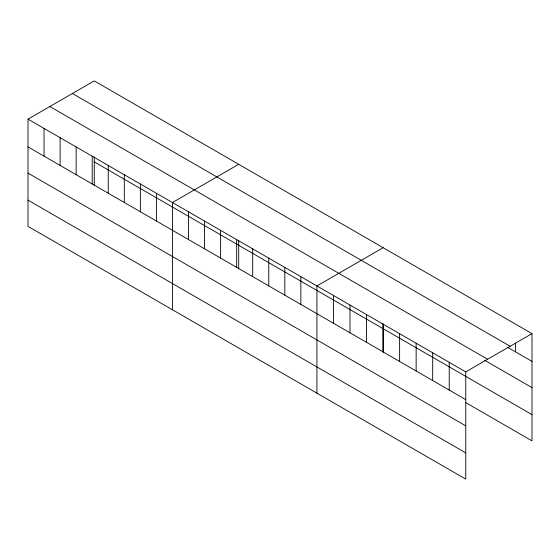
<?xml version="1.0" encoding="UTF-8"?>
<svg xmlns="http://www.w3.org/2000/svg" width="560" height="560" viewBox="0 0 560 560"><rect width="100%" height="100%" fill="white"/><g stroke="black" fill="none" stroke-linecap="round" stroke-linejoin="round"><path stroke-width="0.84" d="M28 119.14L465.759 371.875L465.759 479.108L28 226.366L28 119.14L94.241 80.892L532 333.634L532 440.86L465.85 402.668M238.7 164.297L172.459 202.538L172.459 309.771M383.159 247.702L316.918 285.943L316.918 393.176M465.759 371.875L532 333.634M72.38 93.513L510.139 346.248M507.948 347.494L532 361.382M49.861 106.519L487.62 359.254M484.645 360.269L532 387.611M94.241 161.896L532 414.631M28 146.888L465.759 399.63M28 173.117L465.759 425.852M28 200.144L465.759 452.879M515.459 343.161L515.459 351.834M449.218 362.327L449.218 390.082M432.684 352.779L432.684 380.534M416.143 343.231L416.143 370.986M399.609 333.683L399.609 361.438M383.159 323.638L383.159 352.31M383.068 324.135L383.068 351.89M366.534 314.587L366.534 342.342M349.993 305.039L349.993 332.794M333.459 295.491L333.459 323.246M300.867 276.675L300.867 304.43M284.816 267.407L284.816 295.162M268.765 258.146L268.765 285.894M252.714 248.878L252.714 276.626M238.7 240.233L238.7 268.905M236.663 239.61L236.663 267.358M220.612 230.342L220.612 258.097M204.561 221.074L204.561 248.829M188.51 211.806L188.51 239.561M156.408 193.277L156.408 221.025M140.357 184.009L140.357 211.757M124.306 174.741L124.306 202.489M108.255 165.473L108.255 193.221M94.241 156.828L94.241 185.5M92.204 156.205L92.204 183.96M76.153 146.937L76.153 174.692M60.102 137.669L60.102 165.424M44.051 128.408L44.051 156.156"/></g></svg>
